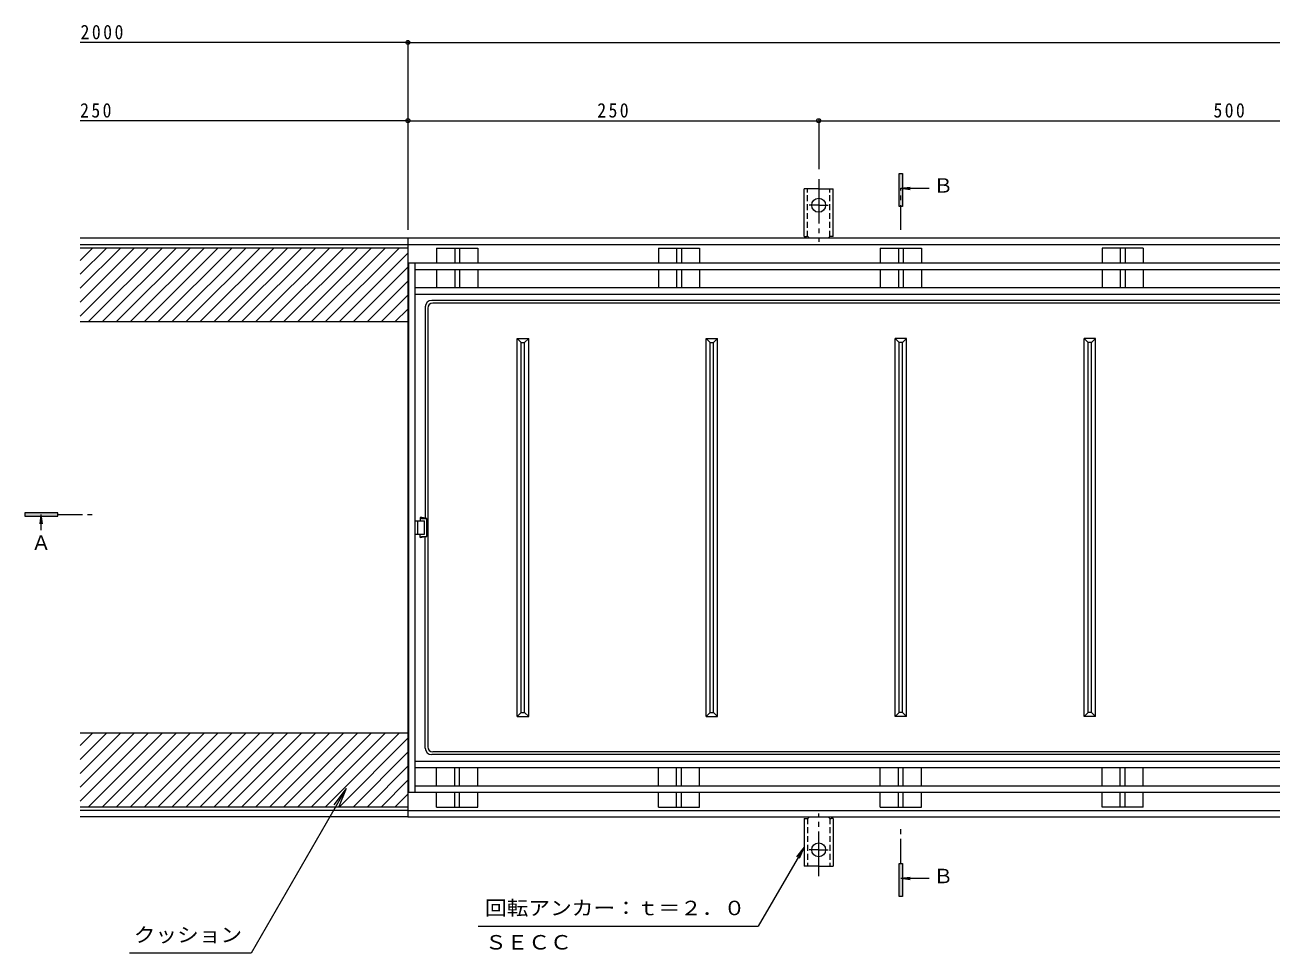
# Model space of a CAD drawing. Units: millimetres at full size, sheet at 1:3. Extents: x -1121 to 1153, y -824 to 816.
# Drawn here: x -1121 to -363, y -101 to 464 of the extents above; entities that cross this region are included whole.
import ezdxf
from ezdxf.enums import TextEntityAlignment as Align

# ---------------------------------------------------------------- set-up
doc = ezdxf.new("R2010")
doc.units = ezdxf.units.MM
doc.header["$LTSCALE"] = 3
doc.header["$PDMODE"] = 32
doc.header["$PDSIZE"] = 2.4
for name, pattern in [('CHAIN1', [8, 5, -1, 1, -1]), ('CHAIN2', [12, 9, -1, 1, -1]), ('DASHED1', [1.8, 1.2, -0.6])]:
    doc.linetypes.add(name, pattern=pattern)
for name, color, linetype, lineweight in [('0-0', 3, 'Continuous', 9), ('0-1', 2, 'Continuous', 9), ('0-4', 7, 'Continuous', 9), ('0-5', 7, 'Continuous', 9)]:
    doc.layers.add(name, color=color, linetype=linetype, lineweight=lineweight)
doc.styles.add('ＭＳ ゴシック', font='')
doc.styles.get('ＭＳ ゴシック').set_extended_font_data('MS Gothic')

msp = doc.modelspace()

# ---------------------------------------------------------------- linework, layer by layer
at = {"layer": '0-0'}
for p, q in [((-870.68, 328.24), (-845.68, 328.24)), ((-870.68, 328.24), (-870.68, 319.24)), ((-859.68, 328.24), (-859.68, 319.24)), ((-856.68, 328.24), (-856.68, 319.24)), ((-845.68, 328.24), (-845.68, 319.24)), ((-735.68, 328.24), (-735.68, 319.24)), ((-724.68, 328.24), (-724.68, 319.24)), ((-721.68, 328.24), (-721.68, 319.24)), ((-600.68, 328.24), (-600.68, 319.24)), ((-600.68, 328.24), (-575.68, 328.24)), ((-589.68, 328.24), (-589.68, 319.24)), ((-586.68, 328.24), (-586.68, 319.24)), ((-575.68, 328.24), (-575.68, 319.24)), ((-454.68, 328.24), (-454.68, 319.24)), ((-451.68, 328.24), (-451.68, 319.24)), ((-440.68, 328.24), (-440.68, 319.24)), ((-887.68, 319.24), (-288.68, 319.24)), ((-887.68, -2.76), (-887.68, 319.24)), ((-883.68, -2.76), (-883.68, 319.24)), ((-883.68, 315.24), (-292.68, 315.24)), ((-870.68, 315.24), (-870.68, 304.24)), ((-859.68, 315.24), (-859.68, 304.24)), ((-856.68, 315.24), (-856.68, 304.24)), ((-845.68, 315.24), (-845.68, 304.24)), ((-735.68, 315.24), (-735.68, 304.24)), ((-724.68, 315.24), (-724.68, 304.24)), ((-721.68, 315.24), (-721.68, 304.24)), ((-710.68, 315.24), (-710.68, 304.24)), ((-600.68, 315.24), (-600.68, 304.24)), ((-589.68, 315.24), (-589.68, 304.24)), ((-586.68, 315.24), (-586.68, 304.24)), ((-575.68, 315.24), (-575.68, 304.24)), ((-465.68, 315.24), (-465.68, 304.24)), ((-454.68, 315.24), (-454.68, 304.24)), ((-451.68, 315.24), (-451.68, 304.24)), ((-440.68, 315.24), (-440.68, 304.24)), ((-883.68, 304.24), (-292.68, 304.24)), ((-883.68, 300.24), (-292.68, 300.24)), ((-302.698, 296.371), (-873.662, 296.371)), ((-877.662, 292.371), (-877.662, 163.907)), ((-876.091, 291.721), (-876.091, 24.76)), ((-303.269, 294.721), (-873.091, 294.721)), ((-821.68, 273.24), (-814.68, 273.24)), ((-821.68, 273.24), (-819.18, 270.74)), ((-821.68, 43.24), (-821.68, 273.24)), ((-814.68, 273.24), (-817.18, 270.74)), ((-814.68, 43.24), (-814.68, 273.24)), ((-706.68, 273.24), (-699.68, 273.24)), ((-706.68, 273.24), (-704.18, 270.74)), ((-706.68, 43.24), (-706.68, 273.24)), ((-699.68, 273.24), (-702.18, 270.74)), ((-699.68, 43.24), (-699.68, 273.24)), ((-591.68, 273.24), (-589.18, 270.74)), ((-584.68, 273.24), (-591.68, 273.24)), ((-591.68, 43.24), (-591.68, 273.24)), ((-584.68, 273.24), (-587.18, 270.74)), ((-584.68, 43.24), (-584.68, 273.24)), ((-469.68, 273.24), (-476.68, 273.24)), ((-476.68, 273.24), (-474.18, 270.74)), ((-476.68, 43.24), (-476.68, 273.24)), ((-469.68, 273.24), (-472.18, 270.74)), ((-469.68, 43.24), (-469.68, 273.24)), ((-819.18, 270.74), (-817.18, 270.74)), ((-819.18, 45.74), (-819.18, 270.74)), ((-817.18, 45.74), (-817.18, 270.74)), ((-704.18, 270.74), (-702.18, 270.74)), ((-704.18, 45.74), (-704.18, 270.74)), ((-702.18, 45.74), (-702.18, 270.74)), ((-587.18, 270.74), (-589.18, 270.74)), ((-589.18, 45.74), (-589.18, 270.74)), ((-587.18, 45.74), (-587.18, 270.74)), ((-472.18, 270.74), (-474.18, 270.74)), ((-474.18, 45.74), (-474.18, 270.74)), ((-472.18, 45.74), (-472.18, 270.74)), ((-883.68, 162.24), (-878.18, 162.24)), ((-882.18, 154.24), (-882.18, 162.24)), ((-880.67, 164.24), (-880.67, 162.24)), ((-878.18, 154.24), (-878.18, 162.24)), ((-876.662, 152.74), (-876.662, 163.74)), ((-883.68, 154.24), (-878.18, 154.24)), ((-880.67, 152.24), (-880.67, 154.24)), ((-877.662, 24.11), (-877.662, 152.574)), ((-821.68, 43.24), (-819.18, 45.74)), ((-819.18, 45.74), (-817.18, 45.74)), ((-814.68, 43.24), (-817.18, 45.74)), ((-706.68, 43.24), (-704.18, 45.74)), ((-704.18, 45.74), (-702.18, 45.74)), ((-699.68, 43.24), (-702.18, 45.74)), ((-591.68, 43.24), (-589.18, 45.74)), ((-587.18, 45.74), (-589.18, 45.74)), ((-584.68, 43.24), (-587.18, 45.74)), ((-476.68, 43.24), (-474.18, 45.74)), ((-472.18, 45.74), (-474.18, 45.74)), ((-469.68, 43.24), (-472.18, 45.74)), ((-821.68, 43.24), (-814.68, 43.24)), ((-706.68, 43.24), (-699.68, 43.24)), ((-584.68, 43.24), (-591.68, 43.24)), ((-469.68, 43.24), (-476.68, 43.24)), ((-883.68, 16.24), (-292.68, 16.24)), ((-302.698, 20.11), (-873.662, 20.11)), ((-303.269, 21.76), (-873.091, 21.76)), ((-883.68, 12.24), (-292.68, 12.24)), ((-870.68, 1.24), (-870.68, 12.24)), ((-859.68, 1.24), (-859.68, 12.24)), ((-856.68, 1.24), (-856.68, 12.24)), ((-845.68, 1.24), (-845.68, 12.24)), ((-735.68, 1.24), (-735.68, 12.24)), ((-724.68, 1.24), (-724.68, 12.24)), ((-721.68, 1.24), (-721.68, 12.24)), ((-710.68, 1.24), (-710.68, 12.24)), ((-600.68, 1.24), (-600.68, 12.24)), ((-589.68, 1.24), (-589.68, 12.24)), ((-586.68, 1.24), (-586.68, 12.24)), ((-575.68, 1.24), (-575.68, 12.24)), ((-465.68, 1.24), (-465.68, 12.24)), ((-454.68, 1.24), (-454.68, 12.24)), ((-451.68, 1.24), (-451.68, 12.24)), ((-440.68, 1.24), (-440.68, 12.24)), ((-883.68, 1.24), (-292.68, 1.24)), ((-887.68, -2.76), (-288.68, -2.76)), ((-870.68, -11.76), (-870.68, -2.76)), ((-859.68, -11.76), (-859.68, -2.76)), ((-856.68, -11.76), (-856.68, -2.76)), ((-845.68, -11.76), (-845.68, -2.76)), ((-735.68, -11.76), (-735.68, -2.76)), ((-724.68, -11.76), (-724.68, -2.76)), ((-721.68, -11.76), (-721.68, -2.76)), ((-600.68, -11.76), (-600.68, -2.76)), ((-589.68, -11.76), (-589.68, -2.76)), ((-586.68, -11.76), (-586.68, -2.76)), ((-575.68, -11.76), (-575.68, -2.76)), ((-454.68, -11.76), (-454.68, -2.76)), ((-451.68, -11.76), (-451.68, -2.76)), ((-440.68, -11.76), (-440.68, -2.76)), ((-870.68, -11.76), (-845.68, -11.76)), ((-600.68, -11.76), (-575.68, -11.76))]:
    msp.add_line(p, q, dxfattribs=at)
for points in [[(-735.68, 328.24), (-710.68, 328.24), (-710.68, 319.24)], [(-440.68, 328.24), (-465.68, 328.24), (-465.68, 319.24)], [(-735.68, -11.76), (-710.68, -11.76), (-710.68, -2.76)], [(-440.68, -11.76), (-465.68, -11.76), (-465.68, -2.76)]]:
    msp.add_lwpolyline(points, dxfattribs=at)
for points in [[(-880.67, 164.24), (-879.67, 163.74), (-876.662, 163.74), (-879.67, 164.24)], [(-880.67, 152.24), (-879.67, 152.74), (-876.662, 152.74), (-879.67, 152.24)]]:
    msp.add_lwpolyline(points, close=True, dxfattribs=at)
for centre, radius, start, end in [((-873.662, 292.371), 4, 90, 180), ((-873.091, 291.721), 3, 90, 180), ((-873.662, 24.11), 4, 180, 270), ((-873.091, 24.76), 3, 180, 270)]:
    msp.add_arc(centre, radius, start, end, dxfattribs=at)
at = {"layer": '0-1'}
for p, q in [((-646.93, 335.24), (-646.93, 364.24)), ((-638.18, 364.24), (-646.93, 364.24)), ((-638.18, 364.24), (-629.43, 364.24)), ((-629.43, 335.24), (-629.43, 364.24)), ((-888.18, 334.24), (-1087.68, 334.24)), ((-88.68, 334.24), (-888.18, 334.24)), ((-646.93, 335.24), (-645.68, 335.24)), ((-629.43, 335.24), (-630.68, 335.24)), ((-888.18, 330.24), (-1087.68, 330.24)), ((-888.18, 328.24), (-1087.68, 328.24)), ((-1087.68, 286.774), (-1046.214, 328.24)), ((-1087.68, 295.259), (-1054.699, 328.24)), ((-1087.68, 303.744), (-1063.184, 328.24)), ((-1087.68, 312.23), (-1071.67, 328.24)), ((-1087.68, 320.715), (-1080.155, 328.24)), ((-1082.728, 283.24), (-1037.728, 328.24)), ((-1074.243, 283.24), (-1029.243, 328.24)), ((-1065.758, 283.24), (-1020.758, 328.24)), ((-1057.273, 283.24), (-1012.273, 328.24)), ((-1048.787, 283.24), (-1003.787, 328.24)), ((-1040.302, 283.24), (-995.302, 328.24)), ((-1031.817, 283.24), (-986.817, 328.24)), ((-1023.331, 283.24), (-978.331, 328.24)), ((-1014.846, 283.24), (-969.846, 328.24)), ((-1006.361, 283.24), (-961.361, 328.24)), ((-997.876, 283.24), (-952.876, 328.24)), ((-989.39, 283.24), (-944.39, 328.24)), ((-980.905, 283.24), (-935.905, 328.24)), ((-972.42, 283.24), (-927.42, 328.24)), ((-963.934, 283.24), (-918.934, 328.24)), ((-955.449, 283.24), (-910.449, 328.24)), ((-946.964, 283.24), (-901.964, 328.24)), ((-938.479, 283.24), (-893.479, 328.24)), ((-88.68, 330.24), (-888.18, 330.24)), ((-929.993, 283.24), (-888.18, 325.053)), ((-921.508, 283.24), (-888.18, 316.568)), ((-913.023, 283.24), (-888.18, 308.083)), ((-904.537, 283.24), (-888.18, 299.598)), ((-896.052, 283.24), (-888.18, 291.112)), ((-888.18, 283.24), (-1087.68, 283.24)), ((-1087.68, -8.226), (-1046.214, 33.24)), ((-1087.68, 0.259), (-1054.699, 33.24)), ((-1087.68, 8.744), (-1063.184, 33.24)), ((-1087.68, 17.23), (-1071.67, 33.24)), ((-1087.68, 25.715), (-1080.155, 33.24)), ((-888.18, 33.24), (-1087.68, 33.24)), ((-1082.728, -11.76), (-1037.728, 33.24)), ((-1074.243, -11.76), (-1029.243, 33.24)), ((-1065.758, -11.76), (-1020.758, 33.24)), ((-1057.273, -11.76), (-1012.273, 33.24)), ((-1048.787, -11.76), (-1003.787, 33.24)), ((-1040.302, -11.76), (-995.302, 33.24)), ((-1031.817, -11.76), (-986.817, 33.24)), ((-1023.331, -11.76), (-978.331, 33.24)), ((-1014.846, -11.76), (-969.846, 33.24)), ((-1006.361, -11.76), (-961.361, 33.24)), ((-997.876, -11.76), (-952.876, 33.24)), ((-989.39, -11.76), (-944.39, 33.24)), ((-980.905, -11.76), (-935.905, 33.24)), ((-972.42, -11.76), (-927.42, 33.24)), ((-963.934, -11.76), (-918.934, 33.24)), ((-955.449, -11.76), (-910.449, 33.24)), ((-946.964, -11.76), (-901.964, 33.24)), ((-938.479, -11.76), (-893.479, 33.24)), ((-929.993, -11.76), (-888.18, 30.053)), ((-921.508, -11.76), (-888.18, 21.568)), ((-913.023, -11.76), (-888.18, 13.083)), ((-904.537, -11.76), (-888.18, 4.598)), ((-896.052, -11.76), (-888.18, -3.888)), ((-888.18, -11.76), (-1087.68, -11.76)), ((-888.18, -13.76), (-1087.68, -13.76)), ((-888.18, -13.76), (-88.68, -13.76)), ((-888.18, -17.76), (-1087.68, -17.76)), ((-646.93, -18.759), (-646.93, -47.759)), ((-646.93, -18.759), (-645.68, -18.759)), ((-629.43, -18.759), (-630.68, -18.759)), ((-629.43, -18.759), (-629.43, -47.759)), ((-638.18, -47.759), (-646.93, -47.759)), ((-638.18, -47.759), (-629.43, -47.759))]:
    msp.add_line(p, q, dxfattribs=at)
at = {"layer": '0-1', "linetype": 'DASHED1'}
for p, q in [((-644.93, 335.095), (-644.93, 364.24)), ((-631.43, 335.095), (-631.43, 364.24)), ((-644.93, -18.614), (-644.93, -47.759)), ((-631.43, -18.614), (-631.43, -47.759))]:
    msp.add_line(p, q, dxfattribs=at)
at = {"layer": '0-1', "linetype": 'CHAIN2'}
for p, q in [((-638.18, 370.188), (-638.18, 332.075)), ((-638.18, 354.24), (-643.956, 354.24)), ((-638.18, 354.24), (-632.404, 354.24)), ((-638.18, -53.707), (-638.18, -15.594)), ((-638.18, -37.759), (-643.956, -37.759)), ((-638.18, -37.759), (-632.404, -37.759))]:
    msp.add_line(p, q, dxfattribs=at)
at = {"layer": '0-1'}
msp.add_lwpolyline([(-888.18, 334.24), (-888.18, -17.76), (-88.68, -17.76)], dxfattribs=at)
for centre in [(-638.18, 354.24), (-638.18, -37.759)]:
    msp.add_circle(centre, 4.25, dxfattribs=at)
for centre, start, end in [((-645.68, 333.24), 30.00051, 90), ((-630.68, 333.24), 90, 149.99949), ((-645.68, -16.759), 270, 329.99949), ((-630.68, -16.759), 210.00051, 270)]:
    msp.add_arc(centre, 2, start, end, dxfattribs=at)
at = {"layer": '0-4'}
for p, q in [((-888.18, 453.257), (-1087.68, 453.257)), ((-888.18, 454.157), (-888.18, 339.24)), ((-888.18, 453.257), (-88.68, 453.257)), ((-888.18, 405.66), (-1087.68, 405.66)), ((-888.18, 405.66), (-638.18, 405.66)), ((-638.18, 406.56), (-638.18, 376.188)), ((-638.18, 405.66), (-138.18, 405.66))]:
    msp.add_line(p, q, dxfattribs=at)
for p in [(-888.18, 453.257), (-888.18, 405.66), (-638.18, 405.66)]:
    msp.add_point(p, dxfattribs=at)
at = {"layer": '0-5', "color": 4}
for p, q in [((-589.18, 353.519), (-589.18, 373.519)), ((-588.18, 364.548), (-582.575, 365.286)), ((-588.18, 364.548), (-582.575, 363.811)), ((-588.18, 364.548), (-570.965, 364.548)), ((-1121.264, 167.095), (-1121.264, 165.095)), ((-1101.264, 167.095), (-1121.264, 167.095)), ((-1101.264, 165.095), (-1101.264, 167.095)), ((-1121.264, 165.095), (-1101.264, 165.095)), ((-1111.498, 166.095), (-1112.233, 160.509)), ((-1111.498, 166.095), (-1110.762, 160.509)), ((-1111.498, 166.095), (-1111.498, 156.692)), ((-589.18, -66.169), (-589.18, -46.169)), ((-588.18, -55.093), (-582.575, -54.355)), ((-588.18, -55.093), (-582.575, -55.831)), ((-588.18, -55.093), (-570.965, -55.093))]:
    msp.add_line(p, q, dxfattribs=at)
at = {"layer": '0-5', "color": 4, "linetype": 'CHAIN1'}
for p, q in [((-588.18, 339.247), (-588.18, 364.548)), ((-1101.264, 166.095), (-1078.072, 166.095)), ((-588.18, -46.169), (-588.18, -25.034))]:
    msp.add_line(p, q, dxfattribs=at)
at = {"layer": '0-5'}
for p, q in [((-925.736, -0.501), (-983.506, -100.562)), ((-925.736, -0.501), (-933.346, -10.418)), ((-925.736, -0.501), (-930.52, -12.05)), ((-647.088, -36.095), (-674.912, -84.287)), ((-647.088, -36.095), (-651.653, -42.045)), ((-647.088, -36.095), (-649.958, -43.024)), ((-845.458, -84.287), (-674.912, -84.287)), ((-983.506, -100.562), (-1057.63, -100.562))]:
    msp.add_line(p, q, dxfattribs=at)
at = {"layer": '0-5', "color": 4}
for points in [[(-589.18, 373.519), (-587.18, 373.519), (-587.18, 353.519), (-589.18, 353.519)], [(-589.18, -46.169), (-587.18, -46.169), (-587.18, -66.169), (-589.18, -66.169)]]:
    msp.add_lwpolyline(points, dxfattribs=at)
for points in [[(-589.18, 373.519), (-589.18, 353.519), (-587.18, 373.519), (-587.18, 353.519)], [(-1101.264, 167.095), (-1101.264, 165.095), (-1121.264, 167.095), (-1121.264, 165.095)], [(-589.18, -46.169), (-589.18, -66.169), (-587.18, -46.169), (-587.18, -66.169)]]:
    msp.add_solid(points, dxfattribs=at)

# ---------------------------------------------------------------- texts
at = {"layer": '0-4', "color": 2, "char_height": 8.798, "attachment_point": 7, "style": 'ＭＳ ゴシック'}
for s, insert in [('\\T1.28;\\W0.9;2000', (-1087.417, 455.057)), ('\\T1.27;\\W0.9;250', (-1087.68, 407.46)), ('\\T1.27;\\W0.9;250', (-772.93, 407.46)), ('\\T1.27;\\W0.9;500', (-397.93, 407.46))]:
    msp.add_mtext(s, dxfattribs=dict(at, insert=insert))
at = {"layer": '0-5', "color": 2, "style": 'ＭＳ ゴシック'}
for s, p in [('Ｂ', (-568.345, 359.25)), ('Ａ', (-1117.42, 141.967)), ('Ｂ', (-568.345, -60.742))]:
    msp.add_text(s, height=8.798, dxfattribs=at).set_placement(p, align=Align.BOTTOM_LEFT)
at = {"layer": '0-5', "color": 2, "style": 'ＭＳ ゴシック', "width": 1.1}
for s, p in [('回転アンカー：ｔ＝２．０', (-841.27, -80.177)), ('クッション', (-1055.065, -96.515)), ('ＳＥＣＣ', (-841.27, -101.047))]:
    msp.add_text(s, height=8.798, dxfattribs=at).set_placement(p, align=Align.BOTTOM_LEFT)

doc.saveas('drawing.dxf')
